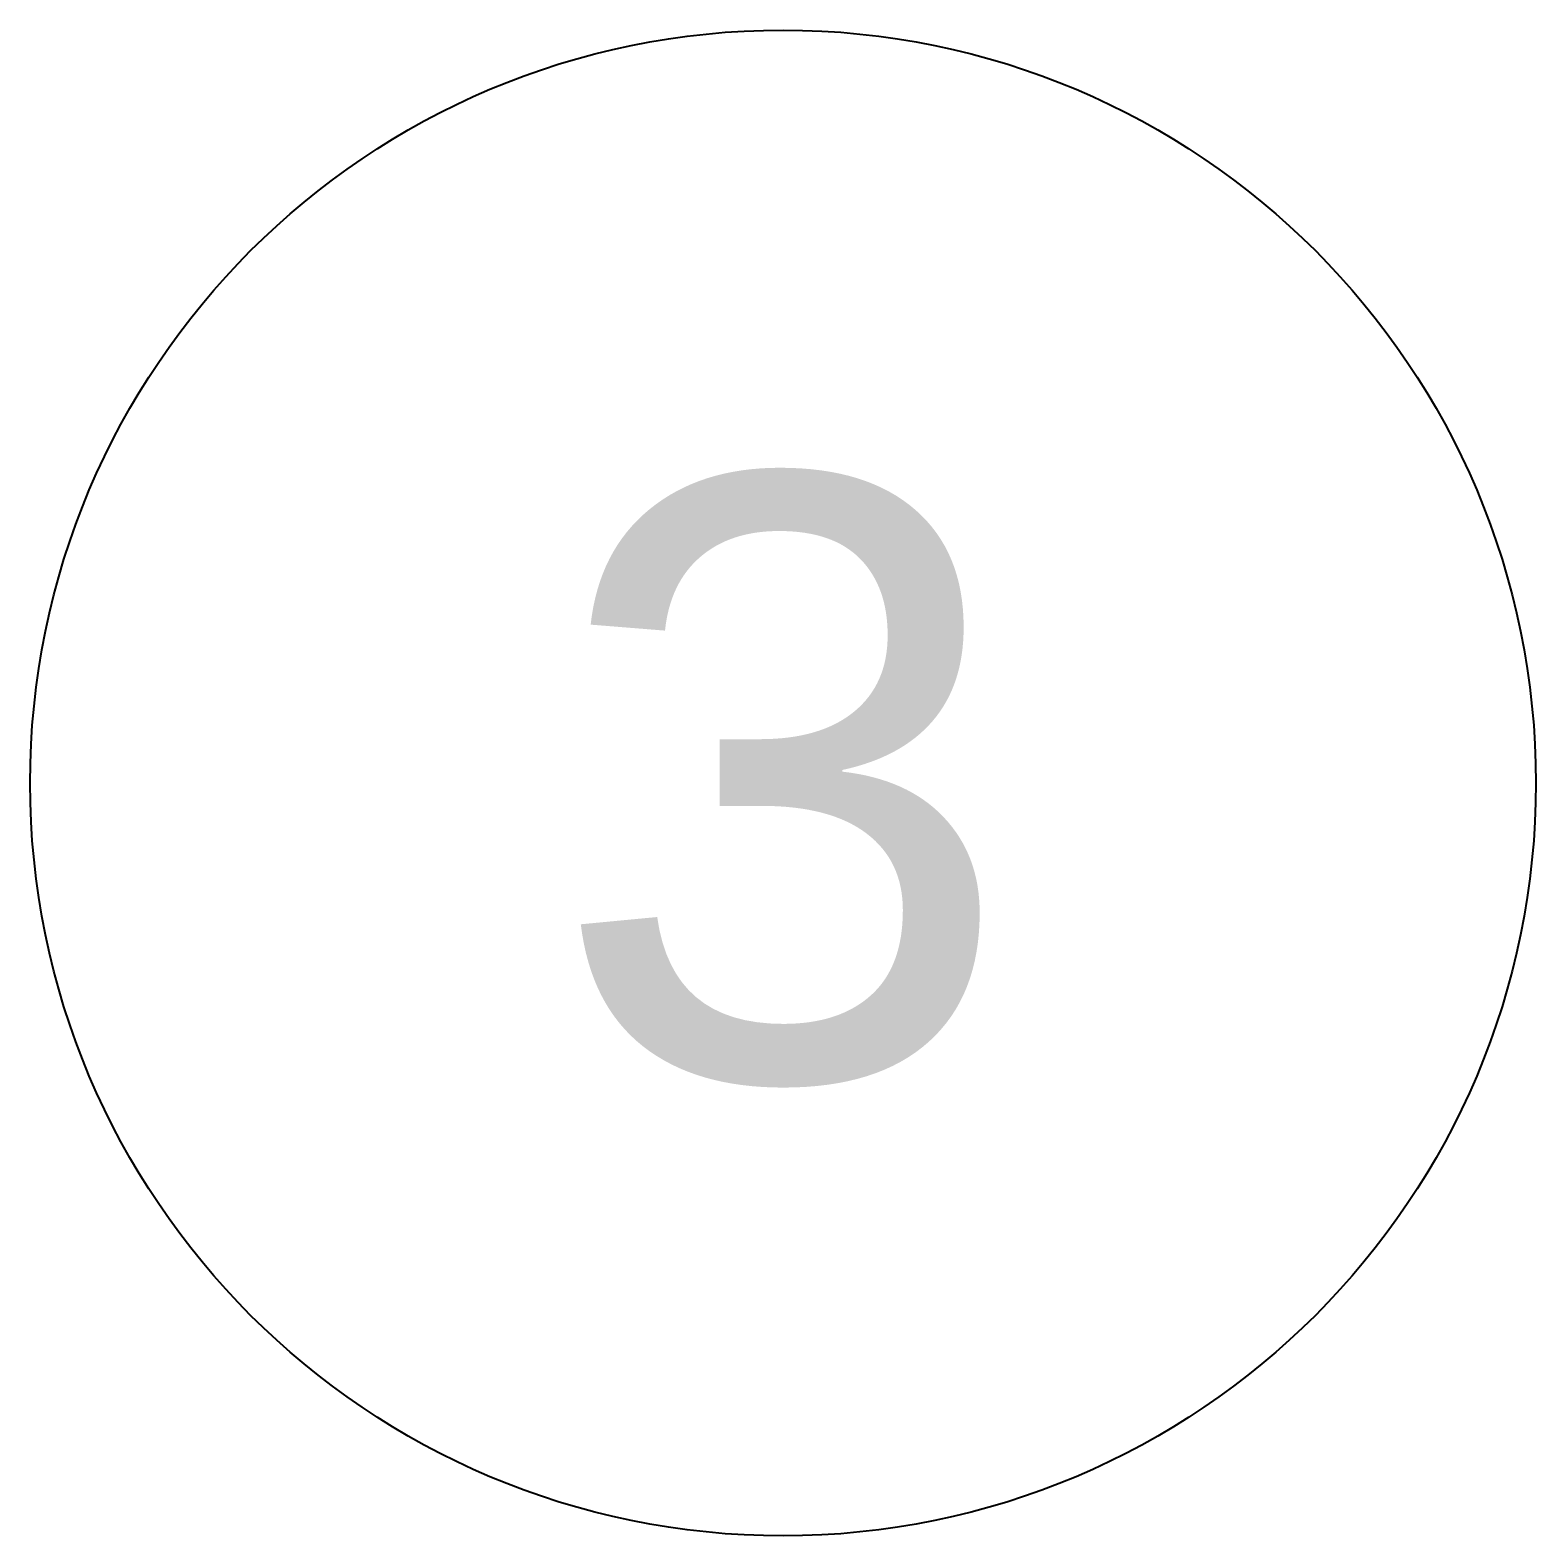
# Model space of a CAD drawing. Header units: feet. Extents: x -18 to 2540, y -48 to 1440.
# Drawn here: x 2007.892 to 2009.024, y 1397.014 to 1398.146 of the extents above; entities that cross this region are included whole.
import ezdxf
from ezdxf.enums import TextEntityAlignment as Align

# ---------------------------------------------------------------- set-up
doc = ezdxf.new("R2010")
doc.units = ezdxf.units.FT
doc.header["$MEASUREMENT"] = 0
doc.layers.add('G-ANNO-TEXT', color=1, linetype='Continuous')
doc.styles.add('NEI-A', font='arial.ttf')

# ---------------------------------------------------------------- blocks, each defined once
blk = doc.blocks.new('DETAIL_TITLE')
blk.add_circle((0.5923, -0.5126), 0.25)
at = {"style": 'NEI-A', "flags": 8}
blk.add_attdef('#', text='', height=0.25, dxfattribs=at).set_placement((0.5922, -0.5109), align=Align.MIDDLE_CENTER)
at = {"lineweight": 30, "flags": 104}
blk.add_attdef('DETAIL_TITLE', text='', height=0.25, dxfattribs=at).set_placement((0.9099, -0.52514), align=Align.BOTTOM_LEFT)
at = {"style": 'NEI-A'}
for tag, p in [('SCALE:', (0.93865, -0.73792)), ('1"_=_', (1.5474, -0.73792))]:
    blk.add_attdef(tag, text='', height=0.1094, dxfattribs=at).set_placement(p, align=Align.BOTTOM_LEFT)

msp = doc.modelspace()

# ---------------------------------------------------------------- block references
at = {"layer": 'G-ANNO-TEXT'}
ref = msp.add_blockref('DETAIL_TITLE', (2007.117623, 1398.740013), dxfattribs=dict(at, xscale=2.26283738676726, yscale=2.26283738676726, zscale=2.26283738676726))
ref.add_attrib('#', '3', dxfattribs={"layer": '0', "height": 0.452567, "style": 'NEI-A'}).set_placement((2008.457675, 1397.58393), align=Align.MIDDLE_CENTER)

doc.saveas('drawing.dxf')
